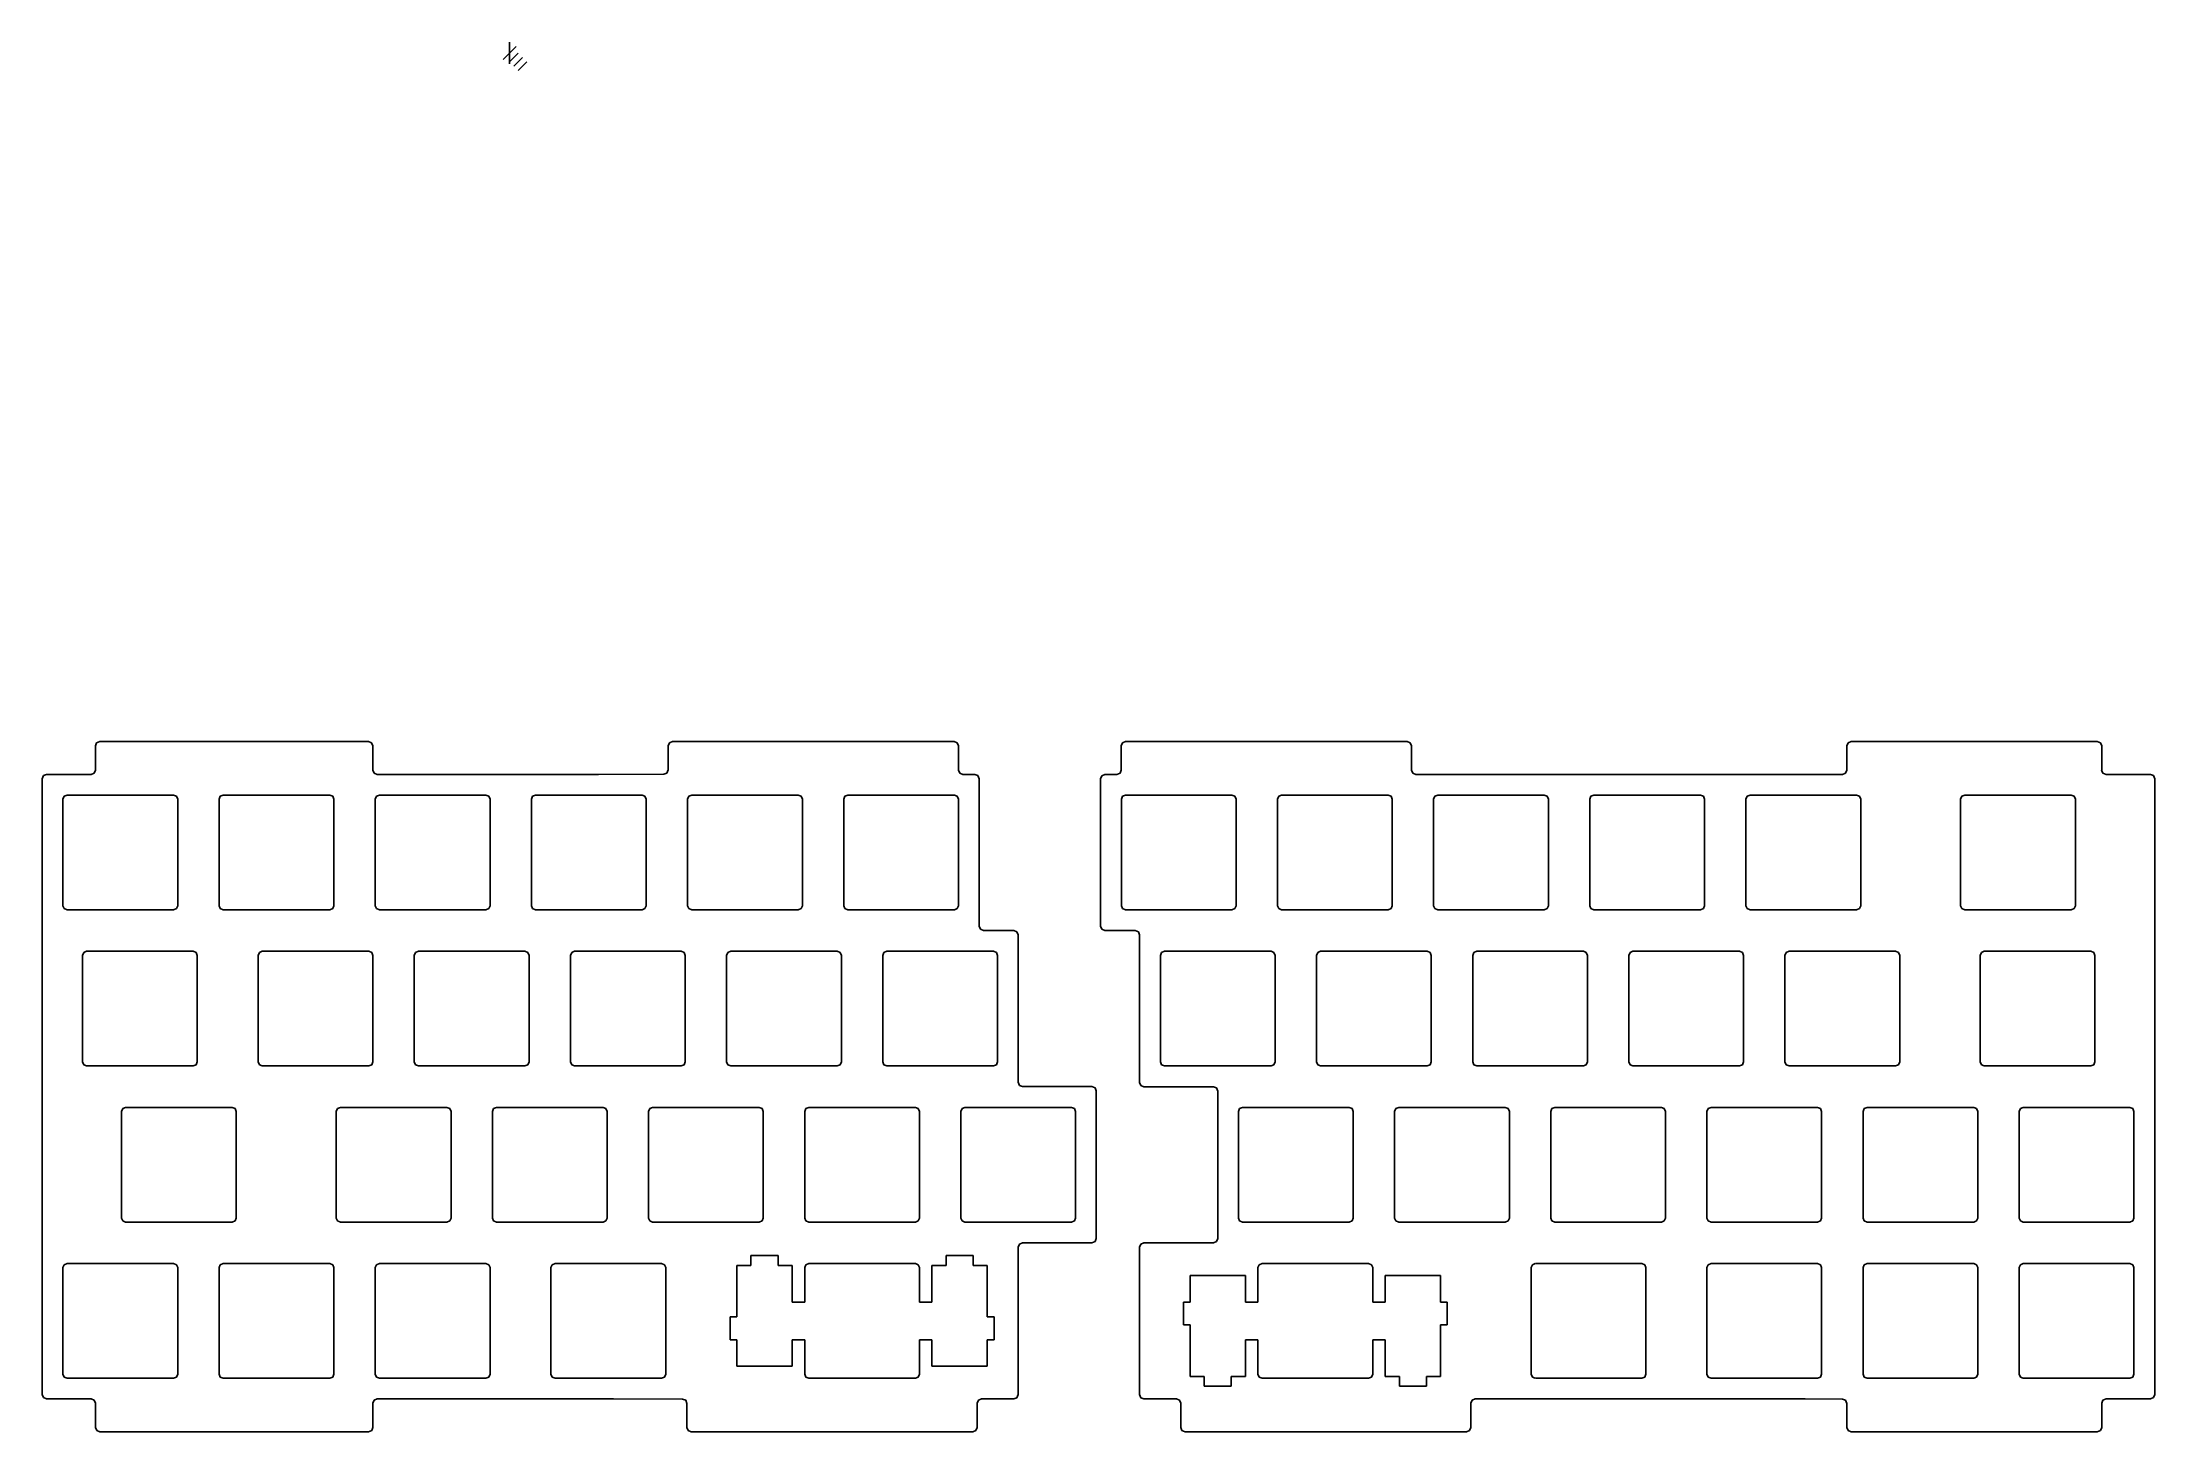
# Model space of a CAD drawing. Extents: x -57 to 201, y 129 to 298.
import ezdxf

# ---------------------------------------------------------------- set-up
doc = ezdxf.new("R2010")
doc.units = 0

msp = doc.modelspace()

# ---------------------------------------------------------------- linework, layer by layer
at = {"layer": 'Layer 1'}
for p, q in [((0.793749, 297.793749), (-0.793749, 296.206251)), ((0, 298.322915), (0, 295.677085)), ((1.058332, 297), (0, 295.941668)), ((1.587498, 296.470834), (0.529166, 295.412502)), ((2.116664, 295.941668), (1.058332, 294.883336))]:
    msp.add_line(p, q, dxfattribs=at)
at = {"layer": 'Layer_1'}
for p, q in [((-50.535088, 209.519071), (-50.534824, 212.46335)), ((-50.534926, 212.463376), (-50.379938, 212.837566)), ((-50.379938, 212.837566), (-50.005757, 212.992576)), ((-50.005658, 212.992516), (-17.226523, 212.994633)), ((-17.226518, 212.994576), (-16.852197, 212.839632)), ((-16.852197, 212.839632), (-16.696949, 212.465436)), ((-16.69696, 212.465467), (-16.694949, 209.517219)), ((19.350463, 209.532035), (19.351204, 212.465467)), ((19.351196, 212.465376), (19.506269, 212.839564)), ((19.506269, 212.839564), (19.880495, 212.994546)), ((19.880502, 212.994633), (54.230519, 212.994633)), ((54.230462, 212.994556), (54.604551, 212.839552)), ((54.604551, 212.839552), (54.759371, 212.465386)), ((54.759421, 212.465467), (54.758362, 209.520129)), ((74.624312, 212.465732), (74.624577, 209.517483)), ((74.779362, 212.839909), (74.624396, 212.465737)), ((75.153525, 212.994896), (74.779362, 212.839909)), ((109.502172, 212.994633), (75.153478, 212.994897)), ((109.876324, 212.839497), (109.502232, 212.994506)), ((110.031141, 212.465326), (109.876324, 212.839497)), ((110.030016, 209.520129), (110.031074, 212.465202)), ((163.294373, 212.839141), (163.139434, 212.464967)), ((163.139497, 212.464938), (163.139761, 209.518277)), ((163.668524, 212.994136), (163.294373, 212.839141)), ((193.6946, 212.994368), (163.668398, 212.994104)), ((194.068753, 212.839286), (193.694586, 212.994276)), ((194.223715, 212.465107), (194.068753, 212.839286)), ((194.223501, 209.519071), (194.223766, 212.465202)), ((-57.017638, 208.461411), (-56.862665, 208.835572)), ((-56.862665, 208.835572), (-56.488499, 208.990531)), ((-56.488471, 208.990434), (-51.064254, 208.989905)), ((-51.064126, 208.989991), (-50.689949, 209.144949)), ((-50.689949, 209.144949), (-50.534956, 209.51911)), ((-16.694949, 209.51715), (-16.539698, 209.142966)), ((-16.539698, 209.142966), (-16.16538, 208.988041)), ((-16.165386, 208.988053), (9.796265, 208.990963)), ((9.796278, 208.991041), (10.854616, 208.991831)), ((10.854623, 208.991757), (18.821905, 209.002869)), ((18.821916, 209.002931), (19.196185, 209.158386)), ((19.196185, 209.158386), (19.351216, 209.53283)), ((19.351204, 209.532829), (19.350463, 209.532035)), ((54.758371, 209.52011), (54.913178, 209.145864)), ((54.913178, 209.145864), (55.28728, 208.990711)), ((55.28728, 208.990711), (56.290379, 208.990391)), ((56.290298, 208.990434), (56.754641, 208.990169)), ((56.754539, 208.990291), (57.128725, 208.83523)), ((57.128725, 208.83523), (57.283708, 208.461011)), ((72.254424, 208.834903), (72.099409, 208.460871)), ((72.628579, 208.989621), (72.254424, 208.834903)), ((74.095411, 208.988582), (72.628563, 208.98964)), ((74.469606, 209.143342), (74.095467, 208.988621)), ((74.624596, 209.51737), (74.469606, 209.143342)), ((110.184961, 209.146045), (110.030141, 209.52021)), ((110.559051, 208.991041), (110.184961, 209.146045)), ((126.561161, 208.990963), (110.559182, 208.990963)), ((127.619489, 208.991011), (126.561151, 208.991041)), ((162.61086, 208.989111), (127.619493, 208.990963)), ((162.984935, 209.143986), (162.610785, 208.989011)), ((163.139874, 209.51815), (162.984935, 209.143986)), ((194.378429, 209.144869), (194.223465, 209.51904)), ((194.752595, 208.989891), (194.378429, 209.144869)), ((200.170269, 208.990169), (194.752667, 208.989905)), ((200.544416, 208.835114), (200.170238, 208.990091)), ((200.699407, 208.460942), (200.544416, 208.835114)), ((-57.016578, 190.466713), (-57.017637, 208.461532)), ((-54.489331, 205.961615), (-54.342885, 206.315167)), ((-54.342885, 206.315167), (-53.989332, 206.461614)), ((-53.989219, 206.461549), (-40.989463, 206.461549)), ((-53.989219, 206.461549), (-53.989219, 206.461549)), ((-40.989348, 206.461614), (-40.635796, 206.315167)), ((-40.635796, 206.315167), (-40.489349, 205.961615)), ((-35.439355, 205.961615), (-35.292909, 206.315167)), ((-35.292909, 206.315167), (-34.939356, 206.461614)), ((-34.939243, 206.461549), (-21.939381, 206.461549)), ((-34.939243, 206.461549), (-34.939243, 206.461549)), ((-21.939372, 206.461614), (-21.58582, 206.315167)), ((-21.58582, 206.315167), (-21.439373, 205.961615)), ((-16.389379, 205.961615), (-16.242933, 206.315167)), ((-16.242933, 206.315167), (-15.88938, 206.461614)), ((-15.889373, 206.461549), (-2.889405, 206.461549)), ((-15.889373, 206.461549), (-15.889373, 206.461549)), ((-2.889396, 206.461614), (-2.535844, 206.315167)), ((-2.535844, 206.315167), (-2.389397, 205.961615)), ((2.660597, 205.961615), (2.807043, 206.315167)), ((2.807043, 206.315167), (3.160596, 206.461614)), ((3.160603, 206.461549), (16.160571, 206.461549)), ((3.160603, 206.461549), (3.160603, 206.461549)), ((16.16058, 206.461614), (16.514132, 206.315167)), ((16.514132, 206.315167), (16.660579, 205.961615)), ((21.710573, 205.961615), (21.857019, 206.315167)), ((21.857019, 206.315167), (22.210572, 206.461614)), ((22.210579, 206.461549), (35.210441, 206.461549)), ((22.210579, 206.461549), (22.210579, 206.461549)), ((35.210556, 206.461614), (35.564108, 206.315167)), ((35.564108, 206.315167), (35.710555, 205.961615)), ((40.760549, 205.961615), (40.906995, 206.315167)), ((40.906995, 206.315167), (41.260548, 206.461614)), ((41.260661, 206.461549), (54.260417, 206.461549)), ((41.260661, 206.461549), (41.260661, 206.461549)), ((54.260532, 206.461614), (54.614084, 206.315167)), ((54.614084, 206.315167), (54.760531, 205.961615)), ((57.283807, 208.461003), (57.283807, 190.468301)), ((72.099397, 208.461003), (72.099397, 190.466184)), ((74.626906, 205.963015), (74.773353, 206.316567)), ((74.773353, 206.316567), (75.126905, 206.463014)), ((75.12702, 206.463137), (88.126776, 206.463137)), ((75.12702, 206.463137), (75.12702, 206.463137)), ((88.126889, 206.463014), (88.480442, 206.316567)), ((88.480442, 206.316567), (88.626888, 205.963015)), ((93.676882, 205.963015), (93.823329, 206.316567)), ((93.823329, 206.316567), (94.176881, 206.463014)), ((94.176996, 206.463137), (107.176752, 206.463137)), ((94.176996, 206.463137), (94.176996, 206.463137)), ((107.176865, 206.463014), (107.530418, 206.316567)), ((107.530418, 206.316567), (107.676864, 205.963015)), ((112.726858, 205.963015), (112.873305, 206.316567)), ((112.873305, 206.316567), (113.226857, 206.463014)), ((113.226972, 206.463137), (126.226728, 206.463137)), ((113.226972, 206.463137), (113.226972, 206.463137)), ((126.226841, 206.463014), (126.580394, 206.316567)), ((126.580394, 206.316567), (126.72684, 205.963015)), ((131.776834, 205.963015), (131.923281, 206.316567)), ((131.923281, 206.316567), (132.276833, 206.463014)), ((132.276948, 206.463137), (145.276704, 206.463137)), ((132.276948, 206.463137), (132.276948, 206.463137)), ((145.276817, 206.463014), (145.63037, 206.316567)), ((145.63037, 206.316567), (145.776816, 205.963015)), ((150.82681, 205.963015), (150.973257, 206.316567)), ((150.973257, 206.316567), (151.326809, 206.463014)), ((151.326924, 206.463137), (164.32668, 206.463137)), ((151.326924, 206.463137), (151.326924, 206.463137)), ((164.326793, 206.463014), (164.680346, 206.316567)), ((164.680346, 206.316567), (164.826792, 205.963015)), ((177.019777, 205.963015), (177.166224, 206.316567)), ((177.166224, 206.316567), (177.519776, 206.463014)), ((177.519847, 206.463137), (190.519868, 206.463137)), ((177.519847, 206.463137), (177.519847, 206.463137)), ((190.51976, 206.463014), (190.873313, 206.316567)), ((190.873313, 206.316567), (191.019759, 205.963015)), ((200.699435, 184.192921), (200.699435, 208.461003)), ((-54.489281, 192.961731), (-54.489281, 205.961488)), ((-40.489401, 205.961488), (-40.489401, 192.961731)), ((-35.439305, 192.961731), (-35.439305, 205.961488)), ((-21.439372, 205.961488), (-21.439372, 192.961731)), ((-16.389382, 192.961731), (-16.389382, 205.961488)), ((-2.389396, 205.961488), (-2.389396, 192.961731)), ((2.660594, 192.961731), (2.660594, 205.961488)), ((16.66058, 205.961488), (16.66058, 192.961731)), ((21.71057, 192.961731), (21.71057, 205.961488)), ((35.710503, 205.961488), (35.710503, 192.961731)), ((40.760599, 192.961731), (40.760599, 205.961488)), ((54.760479, 205.961488), (54.760479, 192.961731)), ((74.626958, 192.963054), (74.626958, 205.963075)), ((88.626838, 205.963075), (88.626838, 192.963054)), ((93.676934, 192.963054), (93.676934, 205.963075)), ((107.676814, 205.963075), (107.676814, 192.963054)), ((112.72691, 192.963054), (112.72691, 205.963075)), ((126.72679, 205.963075), (126.72679, 192.963054)), ((131.776886, 192.963054), (131.776886, 205.963075)), ((145.776766, 205.963075), (145.776766, 192.963054)), ((150.826862, 192.963054), (150.826862, 205.963075)), ((164.826742, 205.963075), (164.826742, 192.963054)), ((177.019785, 192.963054), (177.019785, 205.963075)), ((191.019666, 205.963075), (191.019666, 192.963054)), ((-54.342885, 192.608079), (-54.489331, 192.961631)), ((-53.989332, 192.461632), (-54.342885, 192.608079)), ((-40.989463, 192.461669), (-53.989219, 192.461669)), ((-40.635796, 192.608079), (-40.989348, 192.461632)), ((-40.489349, 192.961631), (-40.635796, 192.608079)), ((-35.292909, 192.608079), (-35.439355, 192.961631)), ((-34.939356, 192.461632), (-35.292909, 192.608079)), ((-21.939381, 192.461669), (-34.939243, 192.461669)), ((-21.58582, 192.608079), (-21.939372, 192.461632)), ((-21.439373, 192.961631), (-21.58582, 192.608079)), ((-16.242933, 192.608079), (-16.389379, 192.961631)), ((-15.88938, 192.461632), (-16.242933, 192.608079)), ((-2.889405, 192.461669), (-15.889373, 192.461669)), ((-2.535844, 192.608079), (-2.889396, 192.461632)), ((-2.389397, 192.961631), (-2.535844, 192.608079)), ((2.807043, 192.608079), (2.660597, 192.961631)), ((3.160596, 192.461632), (2.807043, 192.608079)), ((16.160571, 192.461669), (3.160603, 192.461669)), ((16.514132, 192.608079), (16.16058, 192.461632)), ((16.660579, 192.961631), (16.514132, 192.608079)), ((21.857019, 192.608079), (21.710573, 192.961631)), ((22.210572, 192.461632), (21.857019, 192.608079)), ((35.210441, 192.461669), (22.210579, 192.461669)), ((35.564108, 192.608079), (35.210556, 192.461632)), ((35.710555, 192.961631), (35.564108, 192.608079)), ((40.906995, 192.608079), (40.760549, 192.961631)), ((41.260548, 192.461632), (40.906995, 192.608079)), ((54.260417, 192.461669), (41.260661, 192.461669)), ((54.614084, 192.608079), (54.260532, 192.461632)), ((54.760531, 192.961631), (54.614084, 192.608079)), ((74.773353, 192.609478), (74.626906, 192.963031)), ((75.126905, 192.463032), (74.773353, 192.609478)), ((88.126776, 192.462992), (75.12702, 192.462992)), ((88.480442, 192.609478), (88.126889, 192.463032)), ((88.626888, 192.963031), (88.480442, 192.609478)), ((93.823329, 192.609478), (93.676882, 192.963031)), ((94.176881, 192.463032), (93.823329, 192.609478)), ((107.176752, 192.462992), (94.176996, 192.462992)), ((107.530418, 192.609478), (107.176865, 192.463032)), ((107.676864, 192.963031), (107.530418, 192.609478)), ((112.873305, 192.609478), (112.726858, 192.963031)), ((113.226857, 192.463032), (112.873305, 192.609478)), ((126.226728, 192.462992), (113.226972, 192.462992)), ((126.580394, 192.609478), (126.226841, 192.463032)), ((126.72684, 192.963031), (126.580394, 192.609478)), ((131.923281, 192.609478), (131.776834, 192.963031)), ((132.276833, 192.463032), (131.923281, 192.609478)), ((145.276704, 192.462992), (132.276948, 192.462992)), ((145.63037, 192.609478), (145.276817, 192.463032)), ((145.776816, 192.963031), (145.63037, 192.609478)), ((150.973257, 192.609478), (150.82681, 192.963031)), ((151.326809, 192.463032), (150.973257, 192.609478)), ((164.32668, 192.462992), (151.326924, 192.462992)), ((164.680346, 192.609478), (164.326793, 192.463032)), ((164.826792, 192.963031), (164.680346, 192.609478)), ((177.166224, 192.609478), (177.019777, 192.963031)), ((177.519776, 192.463032), (177.166224, 192.609478)), ((190.519868, 192.462992), (177.519847, 192.462992)), ((190.873313, 192.609478), (190.51976, 192.463032)), ((191.019759, 192.963031), (190.873313, 192.609478)), ((-57.017637, 171.418854), (-57.016578, 189.408381)), ((-57.016698, 189.408436), (-57.016698, 190.466774)), ((57.283708, 190.468374), (57.438697, 190.094194)), ((57.438697, 190.094194), (57.812877, 189.939205)), ((57.812973, 189.939135), (61.517664, 189.939135)), ((61.517532, 189.939205), (61.891713, 189.784216)), ((61.891713, 189.784216), (62.046702, 189.410036)), ((62.04683, 189.409969), (62.04683, 171.418325)), ((72.099409, 190.466234), (72.254398, 190.092054)), ((72.254398, 190.092054), (72.628579, 189.937065)), ((72.628563, 189.937018), (76.333254, 189.937018)), ((76.333234, 189.937065), (76.707414, 189.782076)), ((76.707414, 189.782076), (76.862403, 189.407896)), ((76.86242, 189.407852), (76.86242, 171.416208)), ((-52.108334, 186.911639), (-51.961887, 187.265191)), ((-52.108299, 173.911755), (-52.108299, 186.911512)), ((-51.961887, 187.265191), (-51.608335, 187.411638)), ((-51.608237, 187.411573), (-38.608481, 187.411573)), ((-51.608237, 187.411573), (-51.608237, 187.411573)), ((-38.608351, 187.411638), (-38.254799, 187.265191)), ((-38.254799, 187.265191), (-38.108352, 186.911639)), ((-38.108419, 186.911512), (-38.108419, 173.911755)), ((-30.676361, 186.911639), (-30.529915, 187.265191)), ((-30.676282, 173.911755), (-30.676282, 186.911512)), ((-30.529915, 187.265191), (-30.176362, 187.411638)), ((-30.176485, 187.411573), (-17.176384, 187.411573)), ((-30.176485, 187.411573), (-30.176485, 187.411573)), ((-17.176378, 187.411638), (-16.822826, 187.265191)), ((-16.822826, 187.265191), (-16.676379, 186.911639)), ((-16.676375, 186.911512), (-16.676375, 173.911755)), ((-11.626386, 173.911755), (-11.626386, 186.911512)), ((-11.626385, 186.911639), (-11.479939, 187.265191)), ((-11.479939, 187.265191), (-11.126386, 187.411638)), ((-11.126377, 187.411573), (1.873597, 187.411573)), ((-11.126377, 187.411573), (-11.126377, 187.411573)), ((1.873598, 187.411638), (2.22715, 187.265191)), ((2.22715, 187.265191), (2.373597, 186.911639)), ((2.373598, 186.911512), (2.373598, 173.911755)), ((7.42359, 173.911755), (7.42359, 186.911512)), ((7.423591, 186.911639), (7.570037, 187.265191)), ((7.570037, 187.265191), (7.92359, 187.411638)), ((7.923599, 187.411573), (20.923568, 187.411573)), ((7.923599, 187.411573), (7.923599, 187.411573)), ((20.923574, 187.411638), (21.277126, 187.265191)), ((21.277126, 187.265191), (21.423573, 186.911639)), ((21.423577, 186.911512), (21.423577, 173.911755)), ((26.473567, 186.911639), (26.620013, 187.265191)), ((26.473646, 173.911755), (26.473646, 186.911512)), ((26.620013, 187.265191), (26.973566, 187.411638)), ((26.973443, 187.411573), (39.973464, 187.411573)), ((26.973443, 187.411573), (26.973443, 187.411573)), ((39.97355, 187.411638), (40.327102, 187.265191)), ((40.327102, 187.265191), (40.473549, 186.911639)), ((40.473526, 186.911512), (40.473526, 173.911755)), ((45.523543, 186.911639), (45.669989, 187.265191)), ((45.523622, 173.911755), (45.523622, 186.911512)), ((45.669989, 187.265191), (46.023542, 187.411638)), ((46.023419, 187.411573), (59.02344, 187.411573)), ((46.023419, 187.411573), (46.023419, 187.411573)), ((59.023526, 187.411638), (59.377078, 187.265191)), ((59.377078, 187.265191), (59.523525, 186.911639)), ((59.523502, 186.911512), (59.523502, 173.911755)), ((79.3889, 186.913039), (79.535347, 187.266591)), ((79.388923, 173.913078), (79.388923, 186.913099)), ((79.535347, 187.266591), (79.888899, 187.413038)), ((79.888985, 187.413161), (92.889006, 187.413161)), ((79.888985, 187.413161), (79.888985, 187.413161)), ((92.888883, 187.413038), (93.242436, 187.266591)), ((93.242436, 187.266591), (93.388882, 186.913039)), ((93.388803, 186.913099), (93.388803, 173.913078)), ((98.438876, 186.913039), (98.585323, 187.266591)), ((98.438899, 173.913078), (98.438899, 186.913099)), ((98.585323, 187.266591), (98.938875, 187.413038)), ((98.938961, 187.413161), (111.938982, 187.413161)), ((98.938961, 187.413161), (98.938961, 187.413161)), ((111.938859, 187.413038), (112.292412, 187.266591)), ((112.292412, 187.266591), (112.438858, 186.913039)), ((112.438779, 186.913099), (112.438779, 173.913078)), ((117.488852, 186.913039), (117.635299, 187.266591)), ((117.488875, 173.913078), (117.488875, 186.913099)), ((117.635299, 187.266591), (117.988851, 187.413038)), ((117.988937, 187.413161), (130.988958, 187.413161)), ((117.988937, 187.413161), (117.988937, 187.413161)), ((130.988835, 187.413038), (131.342388, 187.266591)), ((131.342388, 187.266591), (131.488834, 186.913039)), ((131.488755, 186.913099), (131.488755, 173.913078)), ((136.538828, 186.913039), (136.685275, 187.266591)), ((136.538851, 173.913078), (136.538851, 186.913099)), ((136.685275, 187.266591), (137.038827, 187.413038)), ((137.038913, 187.413161), (150.038934, 187.413161)), ((137.038913, 187.413161), (137.038913, 187.413161)), ((150.038811, 187.413038), (150.392364, 187.266591)), ((150.392364, 187.266591), (150.53881, 186.913039)), ((150.538731, 186.913099), (150.538731, 173.913078)), ((155.588804, 186.913039), (155.735251, 187.266591)), ((155.588827, 173.913078), (155.588827, 186.913099)), ((155.735251, 187.266591), (156.088803, 187.413038)), ((156.088889, 187.413161), (169.08891, 187.413161)), ((156.088889, 187.413161), (156.088889, 187.413161)), ((169.088787, 187.413038), (169.44234, 187.266591)), ((169.44234, 187.266591), (169.588786, 186.913039)), ((169.588707, 186.913099), (169.588707, 173.913078)), ((179.401774, 186.913039), (179.548221, 187.266591)), ((179.401826, 173.913078), (179.401826, 186.913099)), ((179.548221, 187.266591), (179.901773, 187.413038)), ((179.901888, 187.413161), (192.901644, 187.413161)), ((179.901888, 187.413161), (179.901888, 187.413161)), ((192.901757, 187.413038), (193.25531, 187.266591)), ((193.25531, 187.266591), (193.401756, 186.913039)), ((193.401706, 186.913099), (193.401706, 173.913078)), ((200.698376, 152.366232), (200.699435, 183.134589)), ((200.699387, 183.134544), (200.699407, 184.192882)), ((-51.961887, 173.558103), (-52.108334, 173.911655)), ((-51.608335, 173.411656), (-51.961887, 173.558103)), ((-38.608481, 173.411693), (-51.608237, 173.411693)), ((-38.254799, 173.558103), (-38.608351, 173.411656)), ((-38.108352, 173.911655), (-38.254799, 173.558103)), ((-30.529915, 173.558103), (-30.676361, 173.911655)), ((-30.176362, 173.411656), (-30.529915, 173.558103)), ((-17.176384, 173.411693), (-30.176485, 173.411693)), ((-16.822826, 173.558103), (-17.176378, 173.411656)), ((-16.676379, 173.911655), (-16.822826, 173.558103)), ((-11.479939, 173.558103), (-11.626385, 173.911655)), ((-11.126386, 173.411656), (-11.479939, 173.558103)), ((1.873597, 173.411693), (-11.126377, 173.411693)), ((2.22715, 173.558103), (1.873598, 173.411656)), ((2.373597, 173.911655), (2.22715, 173.558103)), ((7.570037, 173.558103), (7.423591, 173.911655)), ((7.92359, 173.411656), (7.570037, 173.558103)), ((20.923568, 173.411693), (7.923599, 173.411693)), ((21.277126, 173.558103), (20.923574, 173.411656)), ((21.423573, 173.911655), (21.277126, 173.558103)), ((26.620013, 173.558103), (26.473567, 173.911655)), ((26.973566, 173.411656), (26.620013, 173.558103)), ((39.973464, 173.411693), (26.973443, 173.411693)), ((40.327102, 173.558103), (39.97355, 173.411656)), ((40.473549, 173.911655), (40.327102, 173.558103)), ((45.669989, 173.558103), (45.523543, 173.911655)), ((46.023542, 173.411656), (45.669989, 173.558103)), ((59.02344, 173.411693), (46.023419, 173.411693)), ((59.377078, 173.558103), (59.023526, 173.411656)), ((59.523525, 173.911655), (59.377078, 173.558103)), ((79.535347, 173.559502), (79.3889, 173.913055)), ((79.888899, 173.413056), (79.535347, 173.559502)), ((92.889006, 173.413016), (79.888985, 173.413016)), ((93.242436, 173.559502), (92.888883, 173.413056)), ((93.388882, 173.913055), (93.242436, 173.559502)), ((98.585323, 173.559502), (98.438876, 173.913055)), ((98.938875, 173.413056), (98.585323, 173.559502)), ((111.938982, 173.413016), (98.938961, 173.413016)), ((112.292412, 173.559502), (111.938859, 173.413056)), ((112.438858, 173.913055), (112.292412, 173.559502)), ((117.635299, 173.559502), (117.488852, 173.913055)), ((117.988851, 173.413056), (117.635299, 173.559502)), ((130.988958, 173.413016), (117.988937, 173.413016)), ((131.342388, 173.559502), (130.988835, 173.413056)), ((131.488834, 173.913055), (131.342388, 173.559502)), ((136.685275, 173.559502), (136.538828, 173.913055)), ((137.038827, 173.413056), (136.685275, 173.559502)), ((150.038934, 173.413016), (137.038913, 173.413016)), ((150.392364, 173.559502), (150.038811, 173.413056)), ((150.53881, 173.913055), (150.392364, 173.559502)), ((155.735251, 173.559502), (155.588804, 173.913055)), ((156.088803, 173.413056), (155.735251, 173.559502)), ((169.08891, 173.413016), (156.088889, 173.413016)), ((169.44234, 173.559502), (169.088787, 173.413056)), ((169.588786, 173.913055), (169.44234, 173.559502)), ((179.548221, 173.559502), (179.401774, 173.913055)), ((179.901773, 173.413056), (179.548221, 173.559502)), ((192.901644, 173.413016), (179.901888, 173.413016)), ((193.25531, 173.559502), (192.901757, 173.413056)), ((193.401756, 173.913055), (193.25531, 173.559502)), ((-57.017638, 170.36046), (-57.017638, 171.418798)), ((-57.016578, 152.366761), (-57.017637, 170.360522)), ((62.046702, 171.418398), (62.201691, 171.044218)), ((62.201691, 171.044218), (62.575871, 170.889229)), ((62.575996, 170.889159), (71.042652, 170.889159)), ((71.04252, 170.889229), (71.416701, 170.73424)), ((71.416701, 170.73424), (71.57169, 170.36006)), ((71.571818, 170.359993), (71.571818, 152.366497)), ((76.862403, 171.416258), (77.017392, 171.042078)), ((77.017392, 171.042078), (77.391573, 170.887089)), ((77.391586, 170.887042), (85.858242, 170.887042)), ((85.858222, 170.887089), (86.232402, 170.7321)), ((86.232402, 170.7321), (86.387391, 170.35792)), ((86.387408, 170.357876), (86.387408, 152.368349)), ((-47.34534, 167.861663), (-47.198894, 168.215215)), ((-47.345276, 154.861779), (-47.345276, 167.861536)), ((-47.198894, 168.215215), (-46.845341, 168.361662)), ((-46.845214, 168.361597), (-33.845457, 168.361597)), ((-46.845214, 168.361597), (-46.845214, 168.361597)), ((-33.845357, 168.361662), (-33.491805, 168.215215)), ((-33.491805, 168.215215), (-33.345358, 167.861663)), ((-33.345395, 167.861536), (-33.345395, 154.861779)), ((-21.151374, 154.861779), (-21.151374, 167.861536)), ((-21.151373, 167.861663), (-21.004927, 168.215215)), ((-21.004927, 168.215215), (-20.651374, 168.361662)), ((-20.651365, 168.361597), (-7.651396, 168.361597)), ((-20.651365, 168.361597), (-20.651365, 168.361597)), ((-7.65139, 168.361662), (-7.297838, 168.215215)), ((-7.297838, 168.215215), (-7.151391, 167.861663)), ((-7.151387, 167.861536), (-7.151387, 154.861779)), ((-2.101398, 154.861779), (-2.101398, 167.861536)), ((-2.101397, 167.861663), (-1.954951, 168.215215)), ((-1.954951, 168.215215), (-1.601398, 168.361662)), ((-1.601397, 168.361597), (11.39858, 168.361597)), ((-1.601397, 168.361597), (-1.601397, 168.361597)), ((11.398586, 168.361662), (11.752138, 168.215215)), ((11.752138, 168.215215), (11.898585, 167.861663)), ((11.898589, 167.861536), (11.898589, 154.861779)), ((16.948578, 154.861779), (16.948578, 167.861536)), ((16.948579, 167.861663), (17.095025, 168.215215)), ((17.095025, 168.215215), (17.448578, 168.361662)), ((17.448587, 168.361597), (30.448476, 168.361597)), ((17.448587, 168.361597), (17.448587, 168.361597)), ((30.448562, 168.361662), (30.802114, 168.215215)), ((30.802114, 168.215215), (30.948561, 167.861663)), ((30.948538, 167.861536), (30.948538, 154.861779)), ((35.998555, 167.861663), (36.145001, 168.215215)), ((35.998634, 154.861779), (35.998634, 167.861536)), ((36.145001, 168.215215), (36.498554, 168.361662)), ((36.498431, 168.361597), (49.498452, 168.361597)), ((36.498431, 168.361597), (36.498431, 168.361597)), ((49.498538, 168.361662), (49.85209, 168.215215)), ((49.85209, 168.215215), (49.998537, 167.861663)), ((49.998514, 167.861536), (49.998514, 154.861779)), ((55.048531, 167.861663), (55.194977, 168.215215)), ((55.04861, 154.861779), (55.04861, 167.861536)), ((55.194977, 168.215215), (55.54853, 168.361662)), ((55.548407, 168.361597), (68.548428, 168.361597)), ((55.548407, 168.361597), (55.548407, 168.361597)), ((68.548514, 168.361662), (68.902066, 168.215215)), ((68.902066, 168.215215), (69.048513, 167.861663)), ((69.04849, 167.861536), (69.04849, 154.861779)), ((88.913888, 167.863063), (89.060335, 168.216615)), ((88.913911, 154.863102), (88.913911, 167.863123)), ((89.060335, 168.216615), (89.413887, 168.363062)), ((89.413973, 168.363185), (102.413994, 168.363185)), ((89.413973, 168.363185), (89.413973, 168.363185)), ((102.413871, 168.363062), (102.767424, 168.216615)), ((102.767424, 168.216615), (102.91387, 167.863063)), ((102.913791, 167.863123), (102.913791, 154.863102)), ((107.963864, 167.863063), (108.110311, 168.216615)), ((107.963887, 154.863102), (107.963887, 167.863123)), ((108.110311, 168.216615), (108.463863, 168.363062)), ((108.463949, 168.363185), (121.46397, 168.363185)), ((108.463949, 168.363185), (108.463949, 168.363185)), ((121.463847, 168.363062), (121.8174, 168.216615)), ((121.8174, 168.216615), (121.963846, 167.863063)), ((121.963767, 167.863123), (121.963767, 154.863102)), ((127.01384, 167.863063), (127.160287, 168.216615)), ((127.013863, 154.863102), (127.013863, 167.863123)), ((127.160287, 168.216615), (127.513839, 168.363062)), ((127.513925, 168.363185), (140.513946, 168.363185)), ((127.513925, 168.363185), (127.513925, 168.363185)), ((140.513823, 168.363062), (140.867376, 168.216615)), ((140.867376, 168.216615), (141.013822, 167.863063)), ((141.013743, 167.863123), (141.013743, 154.863102)), ((146.063816, 167.863063), (146.210263, 168.216615)), ((146.063839, 154.863102), (146.063839, 167.863123)), ((146.210263, 168.216615), (146.563815, 168.363062)), ((146.563901, 168.363185), (159.563922, 168.363185)), ((146.563901, 168.363185), (146.563901, 168.363185)), ((159.563799, 168.363062), (159.917352, 168.216615)), ((159.917352, 168.216615), (160.063798, 167.863063)), ((160.063719, 167.863123), (160.063719, 154.863102)), ((165.113792, 167.863063), (165.260239, 168.216615)), ((165.113815, 154.863102), (165.113815, 167.863123)), ((165.260239, 168.216615), (165.613791, 168.363062)), ((165.613877, 168.363185), (178.613898, 168.363185)), ((165.613877, 168.363185), (165.613877, 168.363185)), ((178.613775, 168.363062), (178.967328, 168.216615)), ((178.967328, 168.216615), (179.113774, 167.863063)), ((179.113695, 167.863123), (179.113695, 154.863102)), ((184.163768, 167.863063), (184.310215, 168.216615)), ((184.163791, 154.863102), (184.163791, 167.863123)), ((184.310215, 168.216615), (184.663767, 168.363062)), ((184.663853, 168.363185), (197.663874, 168.363185)), ((184.663853, 168.363185), (184.663853, 168.363185)), ((197.663751, 168.363062), (198.017304, 168.216615)), ((198.017304, 168.216615), (198.16375, 167.863063)), ((198.163671, 167.863123), (198.163671, 154.863102)), ((-47.198894, 154.508127), (-47.34534, 154.861679)), ((-33.345358, 154.861679), (-33.491805, 154.508127)), ((-21.004927, 154.508127), (-21.151373, 154.861679)), ((-7.151391, 154.861679), (-7.297838, 154.508127)), ((-1.954951, 154.508127), (-2.101397, 154.861679)), ((11.898585, 154.861679), (11.752138, 154.508127)), ((17.095025, 154.508127), (16.948579, 154.861679)), ((30.948561, 154.861679), (30.802114, 154.508127)), ((36.145001, 154.508127), (35.998555, 154.861679)), ((49.998537, 154.861679), (49.85209, 154.508127)), ((55.194977, 154.508127), (55.048531, 154.861679)), ((69.048513, 154.861679), (68.902066, 154.508127)), ((89.060335, 154.509526), (88.913888, 154.863079)), ((102.91387, 154.863079), (102.767424, 154.509526)), ((108.110311, 154.509526), (107.963864, 154.863079)), ((121.963846, 154.863079), (121.8174, 154.509526)), ((127.160287, 154.509526), (127.01384, 154.863079)), ((141.013822, 154.863079), (140.867376, 154.509526)), ((146.210263, 154.509526), (146.063816, 154.863079)), ((160.063798, 154.863079), (159.917352, 154.509526)), ((165.260239, 154.509526), (165.113792, 154.863079)), ((179.113774, 154.863079), (178.967328, 154.509526)), ((184.310215, 154.509526), (184.163768, 154.863079)), ((198.16375, 154.863079), (198.017304, 154.509526)), ((-57.016668, 151.308484), (-57.016698, 152.366822)), ((-46.845341, 154.36168), (-47.198894, 154.508127)), ((-33.845457, 154.361717), (-46.845214, 154.361717)), ((-33.491805, 154.508127), (-33.845357, 154.36168)), ((-20.651374, 154.36168), (-21.004927, 154.508127)), ((-7.651396, 154.361717), (-20.651365, 154.361717)), ((-7.297838, 154.508127), (-7.65139, 154.36168)), ((-1.601398, 154.36168), (-1.954951, 154.508127)), ((11.39858, 154.361717), (-1.601397, 154.361717)), ((11.752138, 154.508127), (11.398586, 154.36168)), ((17.448578, 154.36168), (17.095025, 154.508127)), ((30.448476, 154.361717), (17.448587, 154.361717)), ((30.802114, 154.508127), (30.448562, 154.36168)), ((36.498554, 154.36168), (36.145001, 154.508127)), ((49.498452, 154.361717), (36.498431, 154.361717)), ((49.85209, 154.508127), (49.498538, 154.36168)), ((55.54853, 154.36168), (55.194977, 154.508127)), ((68.548428, 154.361717), (55.548407, 154.361717)), ((68.902066, 154.508127), (68.548514, 154.36168)), ((71.57169, 152.366422), (71.416701, 151.992242)), ((86.387391, 152.368282), (86.232402, 151.994102)), ((89.413887, 154.36308), (89.060335, 154.509526)), ((102.413994, 154.36304), (89.413973, 154.36304)), ((102.767424, 154.509526), (102.413871, 154.36308)), ((108.463863, 154.36308), (108.110311, 154.509526)), ((121.46397, 154.36304), (108.463949, 154.36304)), ((121.8174, 154.509526), (121.463847, 154.36308)), ((127.513839, 154.36308), (127.160287, 154.509526)), ((140.513946, 154.36304), (127.513925, 154.36304)), ((140.867376, 154.509526), (140.513823, 154.36308)), ((146.563815, 154.36308), (146.210263, 154.509526)), ((159.563922, 154.36304), (146.563901, 154.36304)), ((159.917352, 154.509526), (159.563799, 154.36308)), ((165.613791, 154.36308), (165.260239, 154.509526)), ((178.613898, 154.36304), (165.613877, 154.36304)), ((178.967328, 154.509526), (178.613775, 154.36308)), ((184.663767, 154.36308), (184.310215, 154.509526)), ((197.663874, 154.36304), (184.663853, 154.36304)), ((198.017304, 154.509526), (197.663751, 154.36308)), ((200.698407, 151.308013), (200.698427, 152.366352)), ((-57.016578, 133.316785), (-57.016578, 151.308429)), ((29.446765, 149.082493), (29.446765, 150.282906)), ((29.446765, 150.282906), (32.746115, 150.282906)), ((32.746115, 150.282906), (32.746115, 149.082493)), ((53.245953, 149.082493), (53.245953, 150.282906)), ((53.245953, 150.282906), (56.545303, 150.282906)), ((56.545303, 150.282906), (56.545303, 149.082493)), ((62.201691, 151.682264), (62.046702, 151.308084)), ((62.04683, 151.308165), (62.04683, 133.316521)), ((62.575871, 151.837253), (62.201691, 151.682264)), ((71.042652, 151.837331), (62.575996, 151.837331)), ((71.416701, 151.992242), (71.04252, 151.837253)), ((77.017392, 151.684124), (76.862403, 151.309944)), ((76.86242, 151.310017), (76.86242, 133.316256)), ((77.391573, 151.839113), (77.017392, 151.684124)), ((85.858242, 151.839183), (77.391586, 151.839183)), ((86.232402, 151.994102), (85.858222, 151.839113)), ((200.698376, 133.316256), (200.698376, 151.3079)), ((-54.489331, 148.811687), (-54.342885, 149.165239)), ((-54.489281, 135.811803), (-54.489281, 148.81156)), ((-54.342885, 149.165239), (-53.989332, 149.311686)), ((-53.989219, 149.311621), (-40.989463, 149.311621)), ((-53.989219, 149.311621), (-53.989219, 149.311621)), ((-40.989348, 149.311686), (-40.635796, 149.165239)), ((-40.635796, 149.165239), (-40.489349, 148.811687)), ((-40.489401, 148.81156), (-40.489401, 135.811803)), ((-35.439355, 148.811687), (-35.292909, 149.165239)), ((-35.439305, 135.811803), (-35.439305, 148.81156)), ((-35.292909, 149.165239), (-34.939356, 149.311686)), ((-34.939243, 149.311621), (-21.939381, 149.311621)), ((-34.939243, 149.311621), (-34.939243, 149.311621)), ((-21.939372, 149.311686), (-21.58582, 149.165239)), ((-21.58582, 149.165239), (-21.439373, 148.811687)), ((-21.439372, 148.81156), (-21.439372, 135.811803)), ((-16.389382, 135.811803), (-16.389382, 148.81156)), ((-16.389379, 148.811687), (-16.242933, 149.165239)), ((-16.242933, 149.165239), (-15.88938, 149.311686)), ((-15.889373, 149.311621), (-2.889405, 149.311621)), ((-15.889373, 149.311621), (-15.889373, 149.311621)), ((-2.889396, 149.311686), (-2.535844, 149.165239)), ((-2.535844, 149.165239), (-2.389397, 148.811687)), ((-2.389396, 148.81156), (-2.389396, 135.811803)), ((5.041594, 148.811687), (5.188041, 149.165239)), ((5.041603, 135.811803), (5.041603, 148.81156)), ((5.188041, 149.165239), (5.541593, 149.311686)), ((5.541585, 149.311621), (18.54158, 149.311621)), ((5.541585, 149.311621), (5.541585, 149.311621)), ((18.541577, 149.311686), (18.895129, 149.165239)), ((18.895129, 149.165239), (19.041576, 148.811687)), ((19.041589, 148.81156), (19.041589, 135.811803)), ((27.721684, 142.812669), (27.721684, 149.082493)), ((27.721684, 149.082493), (29.446765, 149.082493)), ((32.746115, 149.082493), (34.471196, 149.082493)), ((34.471196, 149.082493), (34.471196, 144.613686)), ((35.997311, 148.812578), (36.143321, 149.166096)), ((35.99784, 144.613686), (35.997311, 148.812578)), ((36.143321, 149.166096), (36.497346, 149.312608)), ((36.497346, 149.312608), (49.49632, 149.312608)), ((49.49632, 149.312608), (49.84953, 149.166099)), ((49.84953, 149.166099), (49.996345, 148.812578)), ((49.996345, 148.812578), (49.996874, 144.613686)), ((51.520872, 144.613686), (51.520872, 149.082493)), ((51.520872, 149.082493), (53.245953, 149.082493)), ((56.545303, 149.082493), (58.270384, 149.082493)), ((58.270384, 149.082493), (58.270384, 142.812669)), ((89.768257, 147.841863), (83.018745, 147.841863)), ((83.018745, 147.841863), (83.018745, 144.613157)), ((89.768257, 144.613157), (89.768257, 147.841863)), ((91.440321, 149.165847), (91.294372, 148.812195)), ((91.294372, 148.812195), (91.294901, 144.613157)), ((91.79441, 149.312185), (91.440321, 149.165847)), ((104.793405, 149.312222), (91.79441, 149.312185)), ((105.146566, 149.165823), (104.793405, 149.312222)), ((105.293406, 148.812192), (105.146566, 149.165823)), ((105.293935, 144.613157), (105.293406, 148.812192)), ((113.567445, 147.841863), (106.817933, 147.841863)), ((106.817933, 147.841863), (106.817933, 144.613157)), ((113.567445, 144.613157), (113.567445, 147.841863)), ((124.632843, 148.813087), (124.77929, 149.166639)), ((124.63288, 135.813126), (124.63288, 148.813147)), ((124.77929, 149.166639), (125.132842, 149.313086)), ((125.132942, 149.313209), (138.132699, 149.313209)), ((125.132942, 149.313209), (125.132942, 149.313209)), ((138.132826, 149.313086), (138.486379, 149.166639)), ((138.486379, 149.166639), (138.632825, 148.813087)), ((138.632761, 148.813147), (138.632761, 135.813126)), ((146.063816, 148.813087), (146.210263, 149.166639)), ((146.063839, 135.813126), (146.063839, 148.813147)), ((146.210263, 149.166639), (146.563815, 149.313086)), ((146.563901, 149.313209), (159.563922, 149.313209)), ((146.563901, 149.313209), (146.563901, 149.313209)), ((159.563799, 149.313086), (159.917352, 149.166639)), ((159.917352, 149.166639), (160.063798, 148.813087)), ((160.063719, 148.813147), (160.063719, 135.813126)), ((165.113792, 148.813087), (165.260239, 149.166639)), ((165.113815, 135.813126), (165.113815, 148.813147)), ((165.260239, 149.166639), (165.613791, 149.313086)), ((165.613877, 149.313209), (178.613898, 149.313209)), ((165.613877, 149.313209), (165.613877, 149.313209)), ((178.613775, 149.313086), (178.967328, 149.166639)), ((178.967328, 149.166639), (179.113774, 148.813087)), ((179.113695, 148.813147), (179.113695, 135.813126)), ((184.163768, 148.813087), (184.310215, 149.166639)), ((184.163791, 135.813126), (184.163791, 148.813147)), ((184.310215, 149.166639), (184.663767, 149.313086)), ((184.663853, 149.313209), (197.663874, 149.313209)), ((184.663853, 149.313209), (184.663853, 149.313209)), ((197.663751, 149.313086), (198.017304, 149.166639)), ((198.017304, 149.166639), (198.16375, 148.813087)), ((198.163671, 148.813147), (198.163671, 135.813126)), ((34.471196, 144.613686), (35.99784, 144.613686)), ((49.996874, 144.613686), (51.520872, 144.613686)), ((83.018745, 144.613157), (82.193246, 144.613157)), ((82.193246, 144.613157), (82.193246, 141.81281)), ((91.294901, 144.613157), (89.768257, 144.613157)), ((106.817933, 144.613157), (105.293935, 144.613157)), ((114.392944, 144.613157), (113.567445, 144.613157)), ((114.392944, 141.81281), (114.392944, 144.613157)), ((26.896185, 140.012323), (26.896185, 142.812669)), ((26.896185, 142.812669), (27.721684, 142.812669)), ((58.270384, 142.812669), (59.095883, 142.812669)), ((59.095883, 142.812669), (59.095883, 140.012323)), ((82.193246, 141.81281), (83.018745, 141.81281)), ((83.018745, 141.81281), (83.018745, 135.542987)), ((113.567445, 135.542987), (113.567445, 141.81281)), ((113.567445, 141.81281), (114.392944, 141.81281)), ((27.721684, 140.012323), (26.896185, 140.012323)), ((27.721684, 136.783616), (27.721684, 140.012323)), ((35.99784, 140.012323), (34.471196, 140.012323)), ((34.471196, 140.012323), (34.471196, 136.783616)), ((35.997404, 135.813242), (35.99784, 140.012323)), ((49.996874, 140.012323), (49.996345, 135.813242)), ((51.520872, 140.012323), (49.996874, 140.012323)), ((51.520872, 136.783616), (51.520872, 140.012323)), ((59.095883, 140.012323), (58.270384, 140.012323)), ((58.270384, 140.012323), (58.270384, 136.783616)), ((89.768257, 135.542987), (89.768257, 140.011794)), ((89.768257, 140.011794), (91.294901, 140.011794)), ((91.294901, 140.011794), (91.294372, 135.812856)), ((105.293382, 135.812856), (105.293935, 140.011794)), ((105.293935, 140.011794), (106.817933, 140.011794)), ((106.817933, 140.011794), (106.817933, 135.542987)), ((34.471196, 136.783616), (27.721684, 136.783616)), ((58.270384, 136.783616), (51.520872, 136.783616)), ((-54.342885, 135.458151), (-54.489331, 135.811703)), ((-53.989332, 135.311704), (-54.342885, 135.458151)), ((-40.989463, 135.311741), (-53.989219, 135.311741)), ((-40.635796, 135.458151), (-40.989348, 135.311704)), ((-40.489349, 135.811703), (-40.635796, 135.458151)), ((-35.292909, 135.458151), (-35.439355, 135.811703)), ((-34.939356, 135.311704), (-35.292909, 135.458151)), ((-21.939381, 135.311741), (-34.939243, 135.311741)), ((-21.58582, 135.458151), (-21.939372, 135.311704)), ((-21.439373, 135.811703), (-21.58582, 135.458151)), ((-16.242933, 135.458151), (-16.389379, 135.811703)), ((-15.88938, 135.311704), (-16.242933, 135.458151)), ((-2.889405, 135.311741), (-15.889373, 135.311741)), ((-2.535844, 135.458151), (-2.889396, 135.311704)), ((-2.389397, 135.811703), (-2.535844, 135.458151)), ((5.188041, 135.458151), (5.041594, 135.811703)), ((5.541593, 135.311704), (5.188041, 135.458151)), ((18.54158, 135.311741), (5.541585, 135.311741)), ((18.895129, 135.458151), (18.541577, 135.311704)), ((19.041576, 135.811703), (18.895129, 135.458151)), ((36.143414, 135.459543), (35.997404, 135.813242)), ((36.497439, 135.313212), (36.143414, 135.459543)), ((49.496412, 135.313212), (36.497439, 135.313212)), ((49.849515, 135.459579), (49.49632, 135.313212)), ((49.49632, 135.313212), (49.496412, 135.313212)), ((49.996345, 135.813242), (49.849515, 135.459579)), ((83.018745, 135.542987), (84.743826, 135.542987)), ((84.743826, 135.542987), (84.743826, 134.342574)), ((84.743826, 134.342574), (88.043176, 134.342574)), ((88.043176, 134.342574), (88.043176, 135.542987)), ((88.043176, 135.542987), (89.768257, 135.542987)), ((91.294372, 135.812856), (91.4403, 135.459294)), ((91.4403, 135.459294), (91.794384, 135.312826)), ((91.794384, 135.312826), (104.793357, 135.312826)), ((104.793357, 135.312826), (105.146523, 135.459301)), ((105.146523, 135.459301), (105.293382, 135.812856)), ((106.817933, 135.542987), (108.543014, 135.542987)), ((108.543014, 135.542987), (108.543014, 134.342574)), ((108.543014, 134.342574), (111.842364, 134.342574)), ((111.842364, 134.342574), (111.842364, 135.542987)), ((111.842364, 135.542987), (113.567445, 135.542987)), ((124.77929, 135.45955), (124.632843, 135.813103)), ((125.132842, 135.313104), (124.77929, 135.45955)), ((138.132699, 135.313064), (125.132942, 135.313064)), ((138.486379, 135.45955), (138.132826, 135.313104)), ((138.632825, 135.813103), (138.486379, 135.45955)), ((146.210263, 135.45955), (146.063816, 135.813103)), ((146.563815, 135.313104), (146.210263, 135.45955)), ((159.563922, 135.313064), (146.563901, 135.313064)), ((159.917352, 135.45955), (159.563799, 135.313104)), ((160.063798, 135.813103), (159.917352, 135.45955)), ((165.260239, 135.45955), (165.113792, 135.813103)), ((165.613791, 135.313104), (165.260239, 135.45955)), ((178.613898, 135.313064), (165.613877, 135.313064)), ((178.967328, 135.45955), (178.613775, 135.313104)), ((179.113774, 135.813103), (178.967328, 135.45955)), ((184.310215, 135.45955), (184.163768, 135.813103)), ((184.663767, 135.313104), (184.310215, 135.45955)), ((197.663874, 135.313064), (184.663853, 135.313064)), ((198.017304, 135.45955), (197.663751, 135.313104)), ((198.16375, 135.813103), (198.017304, 135.45955)), ((-56.861686, 132.942621), (-57.016668, 133.316846)), ((-56.487499, 132.787547), (-56.861686, 132.942621)), ((-55.92729, 132.787355), (-56.487412, 132.787619)), ((-54.868971, 132.787277), (-55.92731, 132.787397)), ((-51.063461, 132.787355), (-54.868958, 132.787355)), ((-50.689226, 132.632328), (-51.063436, 132.787307)), ((-50.534176, 132.258148), (-50.689226, 132.632328)), ((-50.533766, 129.317878), (-50.534295, 132.258189)), ((-16.673015, 132.258189), (-16.674021, 129.312851)), ((-16.517851, 132.632333), (-16.673009, 132.258137)), ((-16.14358, 132.787307), (-16.517851, 132.632333)), ((11.595932, 132.78709), (-16.143585, 132.787355)), ((12.654264, 132.786587), (11.595925, 132.787197)), ((21.107664, 132.776507), (12.654264, 132.786561)), ((21.481918, 132.621213), (21.107653, 132.776587)), ((21.636953, 132.246807), (21.481918, 132.621213)), ((21.637651, 129.313115), (21.636963, 132.246812)), ((57.046211, 132.258189), (57.045418, 129.312322)), ((57.201333, 132.632381), (57.046258, 132.258198)), ((57.575557, 132.787357), (57.201333, 132.632381)), ((61.517664, 132.787355), (57.575642, 132.787355)), ((61.891712, 132.94227), (61.517532, 132.787287)), ((62.046702, 133.316446), (61.891712, 132.94227)), ((76.862403, 133.316306), (77.01739, 132.942116)), ((77.01739, 132.942116), (77.391573, 132.787107)), ((77.391586, 132.78709), (81.3389, 132.786826)), ((81.339018, 132.786887), (81.713206, 132.631879)), ((81.713206, 132.631879), (81.868207, 132.257688)), ((81.86833, 132.25766), (81.86833, 129.312322)), ((117.275092, 129.312851), (117.274034, 132.254749)), ((117.274132, 132.254767), (117.428946, 132.628974)), ((117.428946, 132.628974), (117.803042, 132.784057)), ((117.802935, 132.78418), (129.46152, 132.78709)), ((129.461527, 132.787057), (130.519865, 132.787177)), ((130.519852, 132.78709), (157.004875, 132.786826)), ((157.004992, 132.786947), (158.063331, 132.785947)), ((158.063207, 132.786032), (162.61086, 132.775978)), ((162.610785, 132.775947), (162.985007, 132.620203)), ((162.985007, 132.620203), (163.139874, 132.245618)), ((163.139761, 132.245489), (163.139497, 129.312586)), ((194.22403, 129.312057), (194.224824, 132.258189)), ((194.224745, 132.258277), (194.379818, 132.632464)), ((194.379818, 132.632464), (194.754045, 132.787437)), ((194.75399, 132.787355), (198.523239, 132.787355)), ((198.52319, 132.787337), (199.581529, 132.787377)), ((199.581571, 132.787355), (200.16921, 132.787355)), ((200.169238, 132.787437), (200.543421, 132.942459)), ((200.543421, 132.942459), (200.698407, 133.316656)), ((200.698376, 133.316785), (200.698376, 133.316256)), ((-50.378634, 128.943737), (-50.533676, 129.317951)), ((-50.004417, 128.788702), (-50.378634, 128.943737)), ((-16.829173, 128.938625), (-17.203438, 128.783702)), ((-16.674009, 129.312791), (-16.829173, 128.938625)), ((21.792725, 128.93899), (21.637653, 129.313181)), ((22.166952, 128.784002), (21.792725, 128.93899)), ((56.890444, 128.938156), (56.516219, 128.783182)), ((57.045518, 129.312341), (56.890444, 128.938156)), ((81.868327, 129.312341), (82.023331, 128.938164)), ((82.023331, 128.938164), (82.397516, 128.783182)), ((116.746223, 128.783702), (117.120313, 128.938712)), ((117.120313, 128.938712), (117.275132, 129.312881)), ((163.139425, 129.312561), (163.29436, 128.938382)), ((163.29436, 128.938382), (163.668514, 128.783382)), ((193.694736, 128.782942), (194.068962, 128.937917)), ((194.068962, 128.937917), (194.224035, 129.312101)), ((-17.203451, 128.783685), (-50.004335, 128.788712)), ((56.516252, 128.783156), (22.166949, 128.783949)), ((82.397496, 128.783156), (116.74619, 128.783685)), ((163.668398, 128.78342), (193.694864, 128.782891))]:
    msp.add_line(p, q, dxfattribs=at)

doc.saveas('drawing.dxf')
